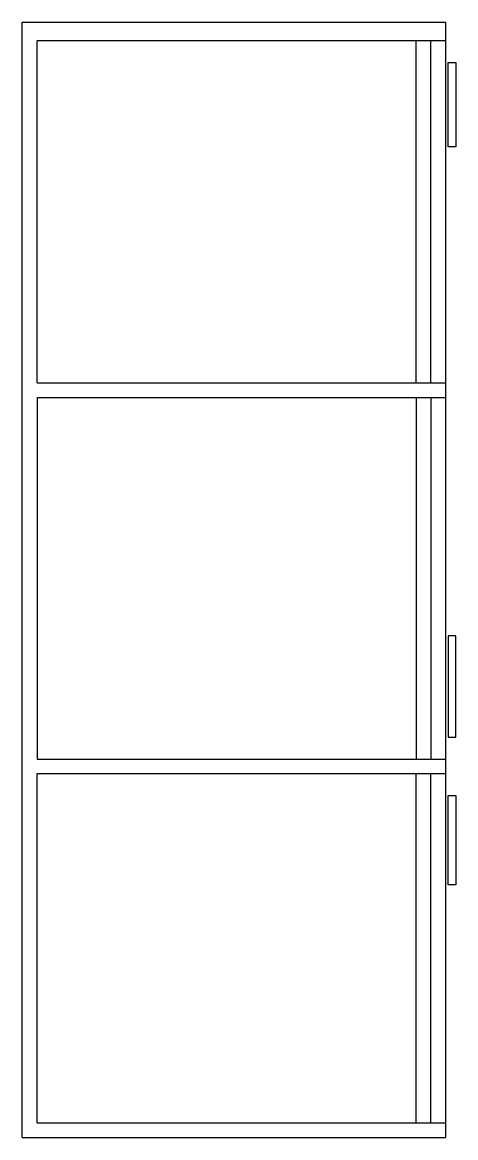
# Model space of a CAD drawing. Extents: x 1.99 to 2.57, y -0.78 to 0.72.
import ezdxf

# ---------------------------------------------------------------- set-up
doc = ezdxf.new("R2010")
doc.units = 0
doc.header["$MEASUREMENT"] = 0
doc.layers.add('015', color=6, linetype='CONTINUOUS')
doc.layers.add('021', color=1, linetype='CONTINUOUS')

msp = doc.modelspace()

# ---------------------------------------------------------------- linework, layer by layer
at = {"layer": '015'}
for p, q in [((2.0103, 0.6911), (2.5603, 0.6911)), ((2.0103, 0.2308), (2.0103, 0.6911)), ((2.5203, 0.2308), (2.5203, 0.6911)), ((2.5403, 0.2308), (2.5403, 0.6911)), ((2.0103, 0.2308), (2.5603, 0.2308)), ((2.0103, 0.2109), (2.5603, 0.2109)), ((2.0103, 0.2109), (2.0103, -0.2755)), ((2.5203, 0.2109), (2.5203, -0.2755)), ((2.5403, 0.2109), (2.5403, -0.2755)), ((2.0103, -0.2755), (2.5603, -0.2755)), ((2.0103, -0.2946), (2.5603, -0.2946)), ((2.0103, -0.7646), (2.0103, -0.2946)), ((2.5203, -0.7646), (2.5203, -0.2946)), ((2.5403, -0.7646), (2.5403, -0.2946)), ((2.0103, -0.7646), (2.5603, -0.7646))]:
    msp.add_line(p, q, dxfattribs=at)
at = {"layer": '021'}
for p, q in [((1.9903, 0.7155), (2.5603, 0.7155)), ((1.9903, -0.7845), (1.9903, 0.7155)), ((2.5603, -0.7845), (2.5603, 0.7155)), ((1.9903, -0.7845), (2.5603, -0.7845))]:
    msp.add_line(p, q, dxfattribs=at)
for points in [[(2.5737, 0.5479), (2.5637, 0.5479), (2.5637, 0.6614), (2.5737, 0.6614)], [(2.5737, -0.1094), (2.5637, -0.1094), (2.5637, -0.2458), (2.5737, -0.2458)], [(2.5737, -0.4443), (2.5637, -0.4443), (2.5637, -0.3243), (2.5737, -0.3243)]]:
    msp.add_lwpolyline(points, close=True, dxfattribs=at)

doc.saveas('drawing.dxf')
